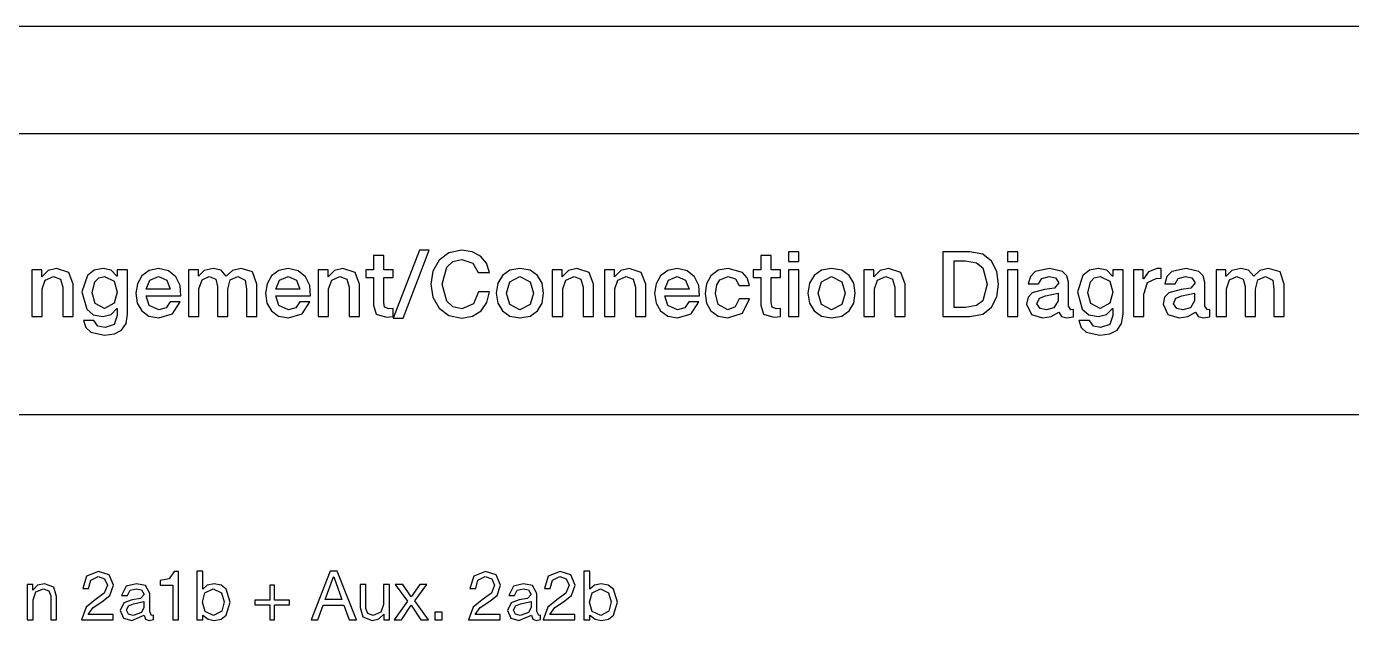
# Model space of a CAD drawing. Extents: x -212 to 220, y 7 to 294.
# Drawn here: x 47.9 to 109.6, y 249.3 to 277 of the extents above; entities that cross this region are included whole.
import ezdxf

# ---------------------------------------------------------------- set-up
doc = ezdxf.new("R2010")
doc.units = 0

msp = doc.modelspace()

# ---------------------------------------------------------------- linework, layer by layer
at = {"layer": '1'}
for p, q in [((66.166434, 266.579634), (64.951007, 263.412909)), ((65.414027, 263.412909), (66.629453, 266.579634)), ((66.629453, 266.579634), (66.166434, 266.579634)), ((68.144606, 266.579634), (67.536568, 266.453156)), ((68.623903, 266.507674), (68.144606, 266.579634)), ((69.017935, 266.304716), (68.623903, 266.507674)), ((83.828366, 266.50522), (83.348811, 266.50522)), ((83.348811, 266.50522), (83.348811, 266.050468)), ((83.828366, 266.050468), (83.828366, 266.50522)), ((91.792723, 266.50522), (90.540086, 266.50522)), ((90.540086, 266.50522), (90.540086, 263.483189)), ((92.393135, 266.386299), (91.792723, 266.50522)), ((94.022037, 266.50522), (93.542483, 266.50522)), ((93.542483, 266.50522), (93.542483, 266.050468)), ((94.022037, 266.050468), (94.022037, 266.50522)), ((64.516926, 266.327453), (64.033237, 266.327453)), ((64.033237, 266.327453), (64.033237, 265.67013)), ((64.516926, 265.67013), (64.516926, 266.327453)), ((67.081622, 266.110413), (66.796433, 265.606439)), ((67.536568, 266.453156), (67.081622, 266.110413)), ((67.442323, 265.787952), (67.727383, 266.047367)), ((67.727383, 266.047367), (68.144606, 266.145552)), ((68.144606, 266.145552), (68.654132, 265.976054)), ((68.654132, 265.976054), (68.897012, 265.546107)), ((69.295695, 265.980834), (69.017935, 266.304716)), ((69.426178, 265.546107), (69.295695, 265.980834)), ((82.550928, 266.327453), (82.067239, 266.327453)), ((82.067239, 266.327453), (82.067239, 265.67013)), ((82.550928, 265.67013), (82.550928, 266.327453)), ((83.348811, 266.050468), (83.828366, 266.050468)), ((91.069251, 266.075273), (91.590151, 266.075273)), ((91.069251, 263.913135), (91.069251, 266.075273)), ((91.590151, 266.075273), (92.095933, 265.991557)), ((92.095933, 265.991557), (92.402502, 265.762114)), ((92.807126, 266.062354), (92.393135, 266.386299)), ((93.046711, 265.582604), (92.807126, 266.062354)), ((93.542483, 266.050468), (94.022037, 266.050468)), ((48.587184, 265.67013), (48.128299, 265.67013)), ((48.128299, 265.67013), (48.128299, 263.483189)), ((48.587184, 265.351804), (48.587184, 265.67013)), ((48.595453, 265.343536), (48.587184, 265.351804)), ((48.882257, 265.627756), (48.595453, 265.343536)), ((48.75565, 265.183339), (49.141155, 265.351804)), ((49.27758, 265.732142), (48.882257, 265.627756)), ((49.141155, 265.351804), (49.459998, 265.234499)), ((49.842403, 265.543007), (49.27758, 265.732142)), ((49.459998, 265.234499), (49.571102, 264.859846)), ((50.050658, 264.988003), (49.842403, 265.543007)), ((50.716248, 265.404514), (50.454766, 264.636604)), ((51.026823, 265.643517), (50.716248, 265.404514)), ((51.442818, 265.732142), (51.026823, 265.643517)), ((51.064548, 265.105825), (51.241926, 265.283462)), ((51.241926, 265.283462), (51.513098, 265.351804)), ((51.824706, 265.643775), (51.442818, 265.732142)), ((51.513098, 265.351804), (51.963199, 265.13063)), ((52.091872, 265.372475), (51.824706, 265.643775)), ((52.100141, 265.372475), (52.091872, 265.372475)), ((52.583832, 265.67013), (52.100141, 265.67013)), ((52.100141, 265.67013), (52.100141, 265.372475)), ((52.583832, 263.598943), (52.583832, 265.67013)), ((53.249422, 265.387461), (53.038712, 265.018815)), ((53.582605, 265.63906), (53.249422, 265.387461)), ((54.023533, 265.732142), (53.582605, 265.63906)), ((53.615291, 265.182823), (54.023533, 265.351804)), ((54.487329, 265.624332), (54.023533, 265.732142)), ((54.023533, 265.351804), (54.414723, 265.175071)), ((54.828651, 265.337852), (54.487329, 265.624332)), ((55.025796, 264.928123), (54.828651, 265.337852)), ((55.880779, 265.67013), (55.421895, 265.67013)), ((55.421895, 265.67013), (55.421895, 263.483189)), ((55.880779, 265.368341), (55.880779, 265.67013)), ((55.893183, 265.368341), (55.880779, 265.368341)), ((56.154148, 265.630856), (55.893183, 265.368341)), ((56.050795, 265.202976), (56.385141, 265.351804)), ((56.567042, 265.732142), (56.154148, 265.630856)), ((56.385141, 265.351804), (56.687448, 265.233465)), ((56.936528, 265.643259), (56.567042, 265.732142)), ((56.687448, 265.233465), (56.769613, 264.888784)), ((57.17889, 265.368341), (56.936528, 265.643259)), ((57.463109, 265.633957), (57.17889, 265.368341)), ((57.363891, 265.196258), (57.716323, 265.351804)), ((57.865151, 265.732142), (57.463109, 265.633957)), ((57.716323, 265.351804), (58.059454, 265.18644)), ((58.404651, 265.564194), (57.865151, 265.732142)), ((58.596887, 264.996271), (58.404651, 265.564194)), ((59.28625, 265.387461), (59.07554, 265.018815)), ((59.619433, 265.63906), (59.28625, 265.387461)), ((60.060361, 265.732142), (59.619433, 265.63906)), ((59.652123, 265.182823), (60.060361, 265.351804)), ((60.524156, 265.624332), (60.060361, 265.732142)), ((60.060361, 265.351804), (60.451551, 265.175071)), ((60.865478, 265.337852), (60.524156, 265.624332)), ((61.062623, 264.928123), (60.865478, 265.337852)), ((61.458737, 265.67013), (61.458723, 263.483189)), ((61.917623, 265.67013), (61.458737, 265.67013)), ((61.917623, 265.351804), (61.917623, 265.67013)), ((61.925878, 265.343536), (61.917623, 265.351804)), ((62.21268, 265.627756), (61.925878, 265.343536)), ((62.086073, 265.183339), (62.471578, 265.351804)), ((62.608004, 265.732142), (62.21268, 265.627756)), ((62.471578, 265.351804), (62.79042, 265.234499)), ((63.172827, 265.543007), (62.608004, 265.732142)), ((62.79042, 265.234499), (62.901525, 264.859846)), ((63.381083, 264.988003), (63.172827, 265.543007)), ((64.033237, 265.67013), (63.669436, 265.67013)), ((63.669436, 265.67013), (63.669436, 265.310463)), ((63.669436, 265.310463), (64.033237, 265.310463)), ((64.033237, 265.310463), (64.033237, 264.020622)), ((64.951007, 265.67013), (64.516926, 265.67013)), ((64.516926, 264.144645), (64.516926, 265.310463)), ((64.516926, 265.310463), (64.951007, 265.310463)), ((64.951007, 265.310463), (64.951007, 265.67013)), ((66.796433, 265.606439), (66.697666, 264.996271)), ((67.226832, 264.996271), (67.442323, 265.787952)), ((68.897012, 265.546107), (69.426178, 265.546107)), ((70.03389, 265.406581), (69.819175, 265.041488)), ((70.38038, 265.646101), (70.03389, 265.406581)), ((70.378056, 265.106342), (70.849344, 265.351804)), ((70.849344, 265.732142), (70.38038, 265.646101)), ((71.318306, 265.646101), (70.849344, 265.732142)), ((70.849344, 265.351804), (71.324249, 265.106342)), ((71.664795, 265.406581), (71.318306, 265.646101)), ((71.879509, 265.041488), (71.664795, 265.406581)), ((72.355204, 265.67013), (72.35519, 263.483189)), ((72.814089, 265.67013), (72.355204, 265.67013)), ((72.814089, 265.351804), (72.814089, 265.67013)), ((72.822344, 265.343536), (72.814089, 265.351804)), ((73.109148, 265.627756), (72.822344, 265.343536)), ((72.982542, 265.183339), (73.368048, 265.351804)), ((73.50447, 265.732142), (73.109148, 265.627756)), ((73.368048, 265.351804), (73.68689, 265.234499)), ((74.069294, 265.543007), (73.50447, 265.732142)), ((73.68689, 265.234499), (73.797995, 264.859846)), ((74.277549, 264.988003), (74.069294, 265.543007)), ((74.785026, 265.67013), (74.785012, 263.483189)), ((75.243911, 265.67013), (74.785026, 265.67013)), ((75.243911, 265.351804), (75.243911, 265.67013)), ((75.252166, 265.343536), (75.243911, 265.351804)), ((75.538969, 265.627756), (75.252166, 265.343536)), ((75.412362, 265.183339), (75.797867, 265.351804)), ((75.934292, 265.732142), (75.538969, 265.627756)), ((75.797867, 265.351804), (76.11671, 265.234499)), ((76.499116, 265.543007), (75.934292, 265.732142)), ((76.11671, 265.234499), (76.227814, 264.859846)), ((76.707372, 264.988003), (76.499116, 265.543007)), ((77.396731, 265.387461), (77.186021, 265.018815)), ((77.729914, 265.63906), (77.396731, 265.387461)), ((78.170842, 265.732142), (77.729914, 265.63906)), ((77.762607, 265.182823), (78.170842, 265.351804)), ((78.634639, 265.624332), (78.170842, 265.732142)), ((78.170842, 265.351804), (78.562034, 265.175071)), ((78.975961, 265.337852), (78.634639, 265.624332)), ((79.173106, 264.928123), (78.975961, 265.337852)), ((79.735602, 265.391078), (79.533289, 265.017071)), ((80.07279, 265.641062), (79.735602, 265.391078)), ((80.544855, 265.732142), (80.07279, 265.641062)), ((80.156248, 265.20246), (80.548986, 265.351804)), ((81.210961, 265.536805), (80.544855, 265.732142)), ((80.548986, 265.351804), (80.884365, 265.245868)), ((80.884365, 265.245868), (81.049213, 264.938394)), ((81.4291, 265.289147), (81.210961, 265.536805)), ((81.532906, 264.938394), (81.4291, 265.289147)), ((82.067239, 265.67013), (81.703438, 265.67013)), ((81.703438, 265.67013), (81.703438, 265.310463)), ((81.703438, 265.310463), (82.067239, 265.310463)), ((82.067239, 265.310463), (82.067239, 264.020622)), ((82.98501, 265.67013), (82.550928, 265.67013)), ((82.550928, 264.144645), (82.550928, 265.310463)), ((82.550928, 265.310463), (82.98501, 265.310463)), ((82.98501, 265.310463), (82.98501, 265.67013)), ((83.828366, 265.67013), (83.348811, 265.67013)), ((83.348811, 265.67013), (83.348811, 263.483189)), ((83.828366, 263.483189), (83.828366, 265.67013)), ((84.541499, 265.406581), (84.326783, 265.041488)), ((84.887989, 265.646101), (84.541499, 265.406581)), ((84.885664, 265.106342), (85.356952, 265.351804)), ((85.356952, 265.732142), (84.887989, 265.646101)), ((85.825915, 265.646101), (85.356952, 265.732142)), ((85.356952, 265.351804), (85.831857, 265.106342)), ((86.172405, 265.406581), (85.825915, 265.646101)), ((86.387121, 265.041488), (86.172405, 265.406581)), ((86.862812, 265.67013), (86.862802, 263.483189)), ((87.321698, 265.67013), (86.862812, 265.67013)), ((87.321698, 265.351804), (87.321698, 265.67013)), ((87.329953, 265.343536), (87.321698, 265.351804)), ((87.616758, 265.627756), (87.329953, 265.343536)), ((87.490151, 265.183339), (87.875656, 265.351804)), ((88.012082, 265.732142), (87.616758, 265.627756)), ((87.875656, 265.351804), (88.194498, 265.234499)), ((88.576902, 265.543007), (88.012082, 265.732142)), ((88.194498, 265.234499), (88.305603, 264.859846)), ((88.785158, 264.988003), (88.576902, 265.543007)), ((92.402502, 265.762114), (92.594737, 264.996271)), ((93.123902, 264.996271), (93.046711, 265.582604)), ((94.022037, 265.67013), (93.542483, 265.67013)), ((93.542483, 265.67013), (93.542483, 263.483189)), ((94.022037, 263.483189), (94.022037, 265.67013)), ((94.611469, 265.355422), (94.509861, 265.004539)), ((94.83904, 265.57918), (94.611469, 265.355422)), ((95.506181, 265.732142), (94.83904, 265.57918)), ((94.993553, 265.004539), (95.140831, 265.266538)), ((95.140831, 265.266538), (95.477242, 265.351804)), ((95.477242, 265.351804), (95.775414, 265.295994)), ((96.104076, 265.587448), (95.506181, 265.732142)), ((95.775414, 265.295994), (95.927858, 265.054149)), ((96.30555, 265.390303), (96.104076, 265.587448)), ((96.382613, 265.09549), (96.30555, 265.390303)), ((97.058548, 265.404514), (96.797066, 264.636604)), ((97.369122, 265.643517), (97.058548, 265.404514)), ((97.785116, 265.732142), (97.369122, 265.643517)), ((97.406837, 265.105825), (97.584215, 265.283462)), ((97.584215, 265.283462), (97.855386, 265.351804)), ((98.167005, 265.643775), (97.785116, 265.732142)), ((97.855386, 265.351804), (98.305487, 265.13063)), ((98.434173, 265.372475), (98.167005, 265.643775)), ((98.442428, 265.372475), (98.434173, 265.372475)), ((98.926121, 265.67013), (98.442428, 265.67013)), ((98.442428, 265.67013), (98.442428, 265.372475)), ((98.926121, 263.598943), (98.926121, 265.67013)), ((99.410857, 265.67013), (99.410843, 263.483189)), ((99.865608, 265.67013), (99.410857, 265.67013)), ((99.865608, 265.248451), (99.865608, 265.67013)), ((99.873863, 265.248451), (99.865608, 265.248451)), ((100.102791, 265.577113), (99.873863, 265.248451)), ((100.068168, 265.080504), (100.489847, 265.273256)), ((100.514651, 265.732142), (100.102791, 265.577113)), ((100.489847, 265.273256), (100.69655, 265.252586)), ((100.69655, 265.719739), (100.514651, 265.732142)), ((100.69655, 265.252586), (100.69655, 265.719739)), ((100.96559, 265.355422), (100.863981, 265.004539)), ((101.19316, 265.57918), (100.96559, 265.355422)), ((101.860301, 265.732142), (101.19316, 265.57918)), ((101.347674, 265.004539), (101.494951, 265.266538)), ((101.494951, 265.266538), (101.831363, 265.351804)), ((101.831363, 265.351804), (102.129534, 265.295994)), ((102.458197, 265.587448), (101.860301, 265.732142)), ((102.129534, 265.295994), (102.281979, 265.054149)), ((102.659671, 265.390303), (102.458197, 265.587448)), ((102.736733, 265.09549), (102.659671, 265.390303)), ((103.7134, 265.67013), (103.254515, 265.67013)), ((103.254515, 265.67013), (103.254529, 263.483189)), ((103.7134, 265.368341), (103.7134, 265.67013)), ((103.725818, 265.368341), (103.7134, 265.368341)), ((103.986782, 265.630856), (103.725818, 265.368341)), ((103.883428, 265.202976), (104.217776, 265.351804)), ((104.399675, 265.732142), (103.986782, 265.630856)), ((104.217776, 265.351804), (104.520081, 265.233465)), ((104.769161, 265.643259), (104.399675, 265.732142)), ((104.520081, 265.233465), (104.602246, 264.888784)), ((105.011524, 265.368341), (104.769161, 265.643259)), ((105.295744, 265.633957), (105.011524, 265.368341)), ((105.196525, 265.196258), (105.548959, 265.351804)), ((105.697785, 265.732142), (105.295744, 265.633957)), ((105.548959, 265.351804), (105.892087, 265.18644)), ((106.237286, 265.564194), (105.697785, 265.732142)), ((106.429522, 264.996271), (106.237286, 265.564194)), ((48.61199, 264.773029), (48.75565, 265.183339)), ((48.61199, 263.483189), (48.61199, 264.773029)), ((49.571102, 264.859846), (49.571102, 263.483189)), ((50.050658, 263.483189), (50.050658, 264.988003)), ((50.454766, 264.636604), (50.684209, 263.824252)), ((50.938457, 264.586995), (51.064548, 265.105825)), ((51.963199, 265.13063), (52.100141, 264.624202)), ((52.100141, 264.624202), (51.966299, 264.104338)), ((53.038712, 265.018815), (52.965202, 264.574592)), ((53.448893, 264.768895), (53.615291, 265.182823)), ((54.57337, 264.768895), (53.448893, 264.768895)), ((54.414723, 265.175071), (54.57337, 264.768895)), ((55.05706, 264.450569), (55.025796, 264.928123)), ((55.905585, 264.781298), (56.050795, 265.202976)), ((55.905585, 263.483189), (55.905585, 264.781298)), ((56.769613, 264.888784), (56.769613, 263.483189)), ((57.253304, 264.764761), (57.363891, 265.196258)), ((57.253304, 263.483189), (57.253304, 264.764761)), ((58.059454, 265.18644), (58.117331, 264.760627)), ((58.117331, 264.760627), (58.117331, 263.483189)), ((58.596887, 263.483189), (58.596887, 264.996271)), ((59.07554, 265.018815), (59.00203, 264.574592)), ((59.485719, 264.768895), (59.652123, 265.182823)), ((60.610196, 264.768895), (59.485719, 264.768895)), ((60.451551, 265.175071), (60.610196, 264.768895)), ((61.093888, 264.450569), (61.062623, 264.928123)), ((61.942412, 264.773029), (62.086073, 265.183339)), ((61.942412, 263.483189), (61.942412, 264.773029)), ((62.901525, 264.859846), (62.901525, 263.483189)), ((63.381083, 263.483189), (63.381083, 264.988003)), ((66.697666, 264.996271), (66.796433, 264.384359)), ((67.442323, 264.200973), (67.226832, 264.996271)), ((68.913547, 264.636604), (68.690306, 264.073849)), ((69.430312, 264.636604), (68.913547, 264.636604)), ((69.31488, 264.138444), (69.430312, 264.636604)), ((69.819175, 265.041488), (69.745536, 264.578726)), ((70.229229, 264.578726), (70.378056, 265.106342)), ((71.324249, 265.106342), (71.473593, 264.578726)), ((71.953148, 264.578726), (71.879509, 265.041488)), ((72.838882, 264.773029), (72.982542, 265.183339)), ((72.838882, 263.483189), (72.838882, 264.773029)), ((73.797995, 264.859846), (73.797995, 263.483189)), ((74.277549, 263.483189), (74.277549, 264.988003)), ((75.268701, 264.773029), (75.412362, 265.183339)), ((75.268701, 263.483189), (75.268701, 264.773029)), ((76.227814, 264.859846), (76.227814, 263.483189)), ((76.707372, 263.483189), (76.707372, 264.988003)), ((77.186021, 265.018815), (77.112511, 264.574592)), ((77.596204, 264.768895), (77.762607, 265.182823)), ((78.72068, 264.768895), (77.596204, 264.768895)), ((78.562034, 265.175071), (78.72068, 264.768895)), ((79.204369, 264.450569), (79.173106, 264.928123)), ((79.533289, 265.017071), (79.465851, 264.553922)), ((79.949544, 264.553922), (80.008325, 264.959387)), ((80.008325, 264.959387), (80.156248, 265.20246)), ((81.049213, 264.938394), (81.532906, 264.938394)), ((84.326783, 265.041488), (84.253145, 264.578726)), ((84.736837, 264.578726), (84.885664, 265.106342)), ((85.831857, 265.106342), (85.981202, 264.578726)), ((86.46076, 264.578726), (86.387121, 265.041488)), ((87.346491, 264.773029), (87.490151, 265.183339)), ((87.346491, 263.483189), (87.346491, 264.773029)), ((88.305603, 264.859846), (88.305603, 263.483189)), ((88.785158, 263.483189), (88.785158, 264.988003)), ((92.594737, 264.996271), (92.402502, 264.226811)), ((93.046711, 264.407549), (93.123902, 264.996271)), ((94.509861, 265.004539), (94.993553, 265.004539)), ((95.274671, 264.744091), (94.699515, 264.590612)), ((95.731489, 264.816954), (95.274671, 264.744091)), ((95.927858, 265.054149), (95.731489, 264.816954)), ((96.382613, 263.971013), (96.382613, 265.09549)), ((96.797066, 264.636604), (97.02651, 263.824252)), ((97.280748, 264.586995), (97.406837, 265.105825)), ((98.305487, 265.13063), (98.442428, 264.624202)), ((98.442428, 264.624202), (98.308587, 264.104338)), ((99.894536, 264.524983), (100.068168, 265.080504)), ((100.863981, 265.004539), (101.347674, 265.004539)), ((101.628791, 264.744091), (101.053634, 264.590612)), ((102.08561, 264.816954), (101.628791, 264.744091)), ((102.281979, 265.054149), (102.08561, 264.816954)), ((102.736733, 263.971013), (102.736733, 265.09549)), ((103.738218, 264.781298), (103.883428, 265.202976)), ((103.738218, 263.483189), (103.738218, 264.781298)), ((104.602246, 264.888784), (104.602246, 263.483189)), ((105.085939, 264.764761), (105.196525, 265.196258)), ((105.085939, 263.483189), (105.085939, 264.764761)), ((105.892087, 265.18644), (105.949964, 264.760627)), ((105.949964, 264.760627), (105.949964, 263.483189)), ((106.429522, 263.483189), (106.429522, 264.996271)), ((51.0754, 264.090385), (50.938457, 264.586995)), ((51.513098, 263.863526), (51.0754, 264.090385)), ((51.966299, 264.104338), (51.513098, 263.863526)), ((52.965202, 264.574592), (53.035999, 264.110733)), ((53.035999, 264.110733), (53.243221, 263.747254)), ((53.592036, 264.000985), (53.448893, 264.450569)), ((53.448893, 264.450569), (55.05706, 264.450569)), ((54.035936, 263.805649), (53.592036, 264.000985)), ((54.569235, 264.16945), (54.373899, 263.897633)), ((55.028121, 264.16945), (54.569235, 264.16945)), ((54.671555, 263.617547), (55.028121, 264.16945)), ((59.00203, 264.574592), (59.072827, 264.110733)), ((59.072827, 264.110733), (59.280048, 263.747254)), ((59.628864, 264.000985), (59.485719, 264.450569)), ((59.485719, 264.450569), (61.093888, 264.450569)), ((60.072765, 263.805649), (59.628864, 264.000985)), ((60.606061, 264.16945), (60.410726, 263.897633)), ((61.06495, 264.16945), (60.606061, 264.16945)), ((60.708382, 263.617547), (61.06495, 264.16945)), ((64.033237, 264.020622), (64.151054, 263.605145)), ((64.552066, 263.919337), (64.516926, 264.144645)), ((66.796433, 264.384359), (67.081622, 263.880579)), ((67.727383, 263.941105), (67.442323, 264.200973)), ((68.690306, 264.073849), (68.144606, 263.842856)), ((69.046356, 263.751905), (69.31488, 264.138444)), ((69.745536, 264.578726), (69.819175, 264.114221)), ((69.819175, 264.114221), (70.03389, 263.749322)), ((70.378056, 264.049561), (70.229229, 264.578726)), ((70.849344, 263.805649), (70.378056, 264.049561)), ((71.324249, 264.049561), (70.849344, 263.805649)), ((71.473593, 264.578726), (71.324249, 264.049561)), ((71.664795, 263.749322), (71.879509, 264.114221)), ((71.879509, 264.114221), (71.953148, 264.578726)), ((77.112511, 264.574592), (77.183308, 264.110733)), ((77.183308, 264.110733), (77.390531, 263.747254)), ((77.739347, 264.000985), (77.596204, 264.450569)), ((77.596204, 264.450569), (79.204369, 264.450569)), ((78.183246, 263.805649), (77.739347, 264.000985)), ((78.716546, 264.16945), (78.52121, 263.897633)), ((79.175431, 264.16945), (78.716546, 264.16945)), ((78.818865, 263.617547), (79.175431, 264.16945)), ((79.465851, 264.553922), (79.535356, 264.105501)), ((79.535356, 264.105501), (79.739736, 263.747771)), ((80.080801, 264.04336), (79.949544, 264.553922)), ((80.528317, 263.805649), (80.080801, 264.04336)), ((81.049213, 264.305875), (80.875583, 263.93794)), ((81.532906, 264.305875), (81.049213, 264.305875)), ((81.207343, 263.651653), (81.532906, 264.305875)), ((82.067239, 264.020622), (82.185055, 263.605145)), ((82.586068, 263.919337), (82.550928, 264.144645)), ((84.253145, 264.578726), (84.326783, 264.114221)), ((84.326783, 264.114221), (84.541499, 263.749322)), ((84.885664, 264.049561), (84.736837, 264.578726)), ((85.356952, 263.805649), (84.885664, 264.049561)), ((85.831857, 264.049561), (85.356952, 263.805649)), ((85.981202, 264.578726), (85.831857, 264.049561)), ((86.172405, 263.749322), (86.387121, 264.114221)), ((86.387121, 264.114221), (86.46076, 264.578726)), ((92.095933, 263.996916), (91.590151, 263.913135)), ((92.402502, 264.226811), (92.095933, 263.996916)), ((92.807126, 263.926571), (93.046711, 264.407549)), ((94.505535, 264.392369), (94.431315, 264.061963)), ((94.431315, 264.061963), (94.658173, 263.583957)), ((94.699515, 264.590612), (94.505535, 264.392369)), ((94.915004, 264.082634), (95.033859, 264.34825)), ((95.072617, 263.863526), (94.915004, 264.082634)), ((95.033859, 264.34825), (95.307743, 264.446435)), ((95.307743, 264.446435), (95.89892, 264.578726)), ((95.89892, 264.219059), (95.707201, 263.897633)), ((95.89892, 264.578726), (95.89892, 264.219059)), ((97.417689, 264.090385), (97.280748, 264.586995)), ((97.855386, 263.863526), (97.417689, 264.090385)), ((98.308587, 264.104338), (97.855386, 263.863526)), ((99.894536, 263.483189), (99.894536, 264.524983)), ((100.859655, 264.392369), (100.785435, 264.061963)), ((100.785435, 264.061963), (101.012294, 263.583957)), ((101.053634, 264.590612), (100.859655, 264.392369)), ((101.269124, 264.082634), (101.387979, 264.34825)), ((101.426738, 263.863526), (101.269124, 264.082634)), ((101.387979, 264.34825), (101.661864, 264.446435)), ((101.661864, 264.446435), (102.253041, 264.578726)), ((102.253041, 264.219059), (102.061322, 263.897633)), ((102.253041, 264.578726), (102.253041, 264.219059)), ((48.128299, 263.483189), (48.61199, 263.483189)), ((49.571102, 263.483189), (50.050658, 263.483189)), ((50.684209, 263.824252), (50.988453, 263.575043)), ((50.988453, 263.575043), (51.434549, 263.483189)), ((51.434549, 263.483189), (51.81437, 263.585508)), ((51.513098, 263.863526), (51.513098, 263.863526)), ((51.81437, 263.585508), (52.091872, 263.86766)), ((52.100141, 263.532798), (51.964749, 263.11887)), ((52.091872, 263.86766), (52.100141, 263.86766)), ((52.100141, 263.86766), (52.100141, 263.532798)), ((52.51297, 263.167898), (52.583832, 263.598943)), ((53.243221, 263.747254), (53.579117, 263.510125)), ((53.579117, 263.510125), (54.035936, 263.425311)), ((54.373899, 263.897633), (54.035936, 263.805649)), ((54.035936, 263.425311), (54.671555, 263.617547)), ((55.421895, 263.483189), (55.905585, 263.483189)), ((56.769613, 263.483189), (57.253304, 263.483189)), ((58.117331, 263.483189), (58.596887, 263.483189)), ((59.280048, 263.747254), (59.615945, 263.510125)), ((59.615945, 263.510125), (60.072765, 263.425311)), ((60.410726, 263.897633), (60.072765, 263.805649)), ((60.072765, 263.425311), (60.708382, 263.617547)), ((61.458723, 263.483189), (61.942412, 263.483189)), ((62.901525, 263.483189), (63.381083, 263.483189)), ((64.151054, 263.605145), (64.640948, 263.462518)), ((64.748436, 263.842856), (64.552066, 263.919337)), ((64.640948, 263.462518), (64.951007, 263.487323)), ((64.951007, 263.859392), (64.748436, 263.842856)), ((64.951007, 263.487323), (64.951007, 263.859392)), ((64.951007, 263.412909), (65.414027, 263.412909)), ((67.081622, 263.880579), (67.536568, 263.538805)), ((67.536568, 263.538805), (68.144606, 263.412909)), ((68.144606, 263.842856), (67.727383, 263.941105)), ((68.144606, 263.412909), (68.648384, 263.501792)), ((68.648384, 263.501792), (69.046356, 263.751905)), ((70.03389, 263.749322), (70.38038, 263.510771)), ((70.38038, 263.510771), (70.849344, 263.425311)), ((70.849344, 263.805649), (70.849344, 263.805649)), ((70.849344, 263.425311), (71.318306, 263.510771)), ((70.849344, 263.425311), (70.849344, 263.425311)), ((71.318306, 263.510771), (71.664795, 263.749322)), ((72.35519, 263.483189), (72.838882, 263.483189)), ((73.797995, 263.483189), (74.277549, 263.483189)), ((74.785012, 263.483189), (75.268701, 263.483189)), ((76.227814, 263.483189), (76.707372, 263.483189)), ((77.390531, 263.747254), (77.726427, 263.510125)), ((77.726427, 263.510125), (78.183246, 263.425311)), ((78.52121, 263.897633), (78.183246, 263.805649)), ((78.183246, 263.425311), (78.818865, 263.617547)), ((79.739736, 263.747771), (80.07279, 263.510965)), ((80.07279, 263.510965), (80.528317, 263.425311)), ((80.875583, 263.93794), (80.528317, 263.805649)), ((80.528317, 263.425311), (81.207343, 263.651653)), ((82.185055, 263.605145), (82.674951, 263.462518)), ((82.782438, 263.842856), (82.586068, 263.919337)), ((82.674951, 263.462518), (82.98501, 263.487323)), ((82.98501, 263.859392), (82.782438, 263.842856)), ((82.98501, 263.487323), (82.98501, 263.859392)), ((83.348811, 263.483189), (83.828366, 263.483189)), ((84.541499, 263.749322), (84.887989, 263.510771)), ((84.887989, 263.510771), (85.356952, 263.425311)), ((85.356952, 263.805649), (85.356952, 263.805649)), ((85.356952, 263.425311), (85.825915, 263.510771)), ((85.356952, 263.425311), (85.356952, 263.425311)), ((85.825915, 263.510771), (86.172405, 263.749322)), ((86.862802, 263.483189), (87.346491, 263.483189)), ((88.305603, 263.483189), (88.785158, 263.483189)), ((90.540086, 263.483189), (91.792723, 263.483189)), ((91.590151, 263.913135), (91.069251, 263.913135)), ((91.792723, 263.483189), (92.393135, 263.602173)), ((92.393135, 263.602173), (92.807126, 263.926571)), ((93.542483, 263.483189), (94.022037, 263.483189)), ((94.658173, 263.583957), (95.179587, 263.425311)), ((95.357354, 263.805649), (95.072617, 263.863526)), ((95.179587, 263.425311), (95.582662, 263.487839)), ((95.707201, 263.897633), (95.357354, 263.805649)), ((95.582662, 263.487839), (95.936127, 263.689894)), ((95.936127, 263.689894), (96.064802, 263.483189)), ((96.064802, 263.483189), (96.308198, 263.425311)), ((96.308198, 263.425311), (96.614123, 263.479054)), ((96.494231, 263.805649), (96.382613, 263.971013)), ((96.614123, 263.813917), (96.494231, 263.805649)), ((96.614123, 263.479054), (96.614123, 263.813917)), ((97.02651, 263.824252), (97.330755, 263.575043)), ((97.330755, 263.575043), (97.776851, 263.483189)), ((97.776851, 263.483189), (98.15667, 263.585508)), ((97.855386, 263.863526), (97.855386, 263.863526)), ((98.15667, 263.585508), (98.434173, 263.86766)), ((98.442428, 263.532798), (98.307037, 263.11887)), ((98.434173, 263.86766), (98.442428, 263.86766)), ((98.442428, 263.86766), (98.442428, 263.532798)), ((98.855259, 263.167898), (98.926121, 263.598943)), ((99.410843, 263.483189), (99.894536, 263.483189)), ((101.012294, 263.583957), (101.533707, 263.425311)), ((101.711475, 263.805649), (101.426738, 263.863526)), ((101.533707, 263.425311), (101.936782, 263.487839)), ((102.061322, 263.897633), (101.711475, 263.805649)), ((101.936782, 263.487839), (102.290248, 263.689894)), ((102.290248, 263.689894), (102.418923, 263.483189)), ((102.418923, 263.483189), (102.662318, 263.425311)), ((102.662318, 263.425311), (102.968243, 263.479054)), ((102.848352, 263.805649), (102.736733, 263.971013)), ((102.968243, 263.813917), (102.848352, 263.805649)), ((102.968243, 263.479054), (102.968243, 263.813917)), ((103.254529, 263.483189), (103.738218, 263.483189)), ((104.602246, 263.483189), (105.085939, 263.483189)), ((105.949964, 263.483189), (106.429522, 263.483189)), ((51.012871, 263.297154), (50.529181, 263.297154)), ((50.529181, 263.297154), (50.639251, 262.974306)), ((50.639251, 262.974306), (50.870245, 262.763854)), ((50.870245, 262.763854), (51.508964, 262.615026)), ((51.205624, 263.032054), (51.012871, 263.297154)), ((51.537903, 262.974694), (51.205624, 263.032054)), ((51.964749, 263.11887), (51.537903, 262.974694)), ((51.968173, 262.676327), (52.305296, 262.860489)), ((52.305296, 262.860489), (52.51297, 263.167898)), ((97.355159, 263.297154), (96.87147, 263.297154)), ((96.87147, 263.297154), (96.981541, 262.974306)), ((96.981541, 262.974306), (97.212534, 262.763854)), ((97.212534, 262.763854), (97.851252, 262.615026)), ((97.547913, 263.032054), (97.355159, 263.297154)), ((97.88019, 262.974694), (97.547913, 263.032054)), ((98.307037, 263.11887), (97.88019, 262.974694)), ((98.31046, 262.676327), (98.647584, 262.860489)), ((98.647584, 262.860489), (98.855259, 263.167898)), ((51.508964, 262.615026), (51.968173, 262.676327)), ((97.851252, 262.615026), (98.31046, 262.676327)), ((191.919155, 258.917151), (18.105927, 258.917151)), ((48.71033, 251.046374), (48.398721, 250.97351)), ((49.156296, 250.878425), (48.71033, 251.046374)), ((50.676613, 251.392605), (50.502464, 250.823132)), ((51.225933, 251.621014), (50.676613, 251.392605)), ((50.771181, 250.823132), (50.869366, 251.202953)), ((50.869366, 251.202953), (51.209396, 251.381236)), ((51.209396, 251.381236), (51.516354, 251.270132)), ((51.724609, 251.453066), (51.225933, 251.621014)), ((51.516354, 251.270132), (51.643477, 250.976094)), ((51.928731, 250.97196), (51.724609, 251.453066)), ((52.999464, 251.046374), (52.521975, 250.924934)), ((53.419076, 250.965242), (52.999464, 251.046374)), ((54.523915, 251.279434), (54.108438, 251.195201)), ((54.108438, 251.195201), (54.108438, 250.980228)), ((54.753358, 251.621014), (54.523915, 251.279434)), ((54.960063, 251.621014), (54.753358, 251.621014)), ((54.960063, 249.367927), (54.960063, 251.621014)), ((56.080406, 251.633416), (55.807555, 251.633416)), ((55.807555, 251.633416), (55.807555, 249.367927)), ((56.080406, 250.785925), (56.080406, 251.633416)), ((56.609572, 251.046374), (56.295897, 250.984362)), ((56.940559, 250.977063), (56.609572, 251.046374)), ((62.013881, 251.633416), (61.129182, 249.367927)), ((61.786506, 250.306369), (62.170977, 251.360566)), ((62.348743, 251.633416), (62.013881, 251.633416)), ((62.170977, 251.360566), (62.179246, 251.360566)), ((62.179246, 251.360566), (62.55545, 250.306369)), ((63.233442, 249.367927), (62.348743, 251.633416)), ((68.697179, 251.392605), (68.52303, 250.823132)), ((69.246499, 251.621014), (68.697179, 251.392605)), ((68.791747, 250.823132), (68.889932, 251.202953)), ((68.889932, 251.202953), (69.229962, 251.381236)), ((69.229962, 251.381236), (69.536919, 251.270132)), ((69.745175, 251.453066), (69.246499, 251.621014)), ((69.536919, 251.270132), (69.664043, 250.976094)), ((69.949296, 250.97196), (69.745175, 251.453066)), ((71.02003, 251.046374), (70.54254, 250.924934)), ((71.439641, 250.965242), (71.02003, 251.046374)), ((72.167761, 251.392605), (71.993612, 250.823132)), ((72.71708, 251.621014), (72.167761, 251.392605)), ((72.262329, 250.823132), (72.360513, 251.202953)), ((72.360513, 251.202953), (72.700544, 251.381236)), ((72.700544, 251.381236), (73.007501, 251.270132)), ((73.215756, 251.453066), (72.71708, 251.621014)), ((73.007501, 251.270132), (73.134625, 250.976094)), ((73.419878, 250.97196), (73.215756, 251.453066)), ((74.102005, 251.633416), (73.829154, 251.633416)), ((73.829154, 251.633416), (73.829154, 249.367927)), ((74.102005, 250.785925), (74.102005, 251.633416)), ((74.631171, 251.046374), (74.317496, 250.984362)), ((74.962158, 250.977063), (74.631171, 251.046374)), ((48.172895, 251.009167), (47.916581, 251.009167)), ((47.916581, 251.009167), (47.916581, 249.367927)), ((48.172895, 250.748718), (48.172895, 251.009167)), ((48.17703, 250.748718), (48.172895, 250.748718)), ((48.398721, 250.97351), (48.17703, 250.748718)), ((48.185298, 250.293966), (48.306738, 250.663969)), ((48.306738, 250.663969), (48.673123, 250.810729)), ((48.673123, 250.810729), (48.918068, 250.719779)), ((48.918068, 250.719779), (49.007985, 250.480001)), ((49.007985, 250.480001), (49.007985, 249.367927)), ((49.276702, 250.446928), (49.156296, 250.878425)), ((49.276702, 249.367927), (49.276702, 250.446928)), ((50.502464, 250.823132), (50.771181, 250.823132)), ((51.498784, 250.603507), (51.068837, 250.289832)), ((51.383029, 250.198882), (51.761299, 250.501705)), ((51.643477, 250.976094), (51.498784, 250.603507)), ((51.761299, 250.501705), (51.928731, 250.97196)), ((52.521975, 250.924934), (52.304934, 250.496537)), ((52.304934, 250.496537), (52.573651, 250.496537)), ((52.573651, 250.496537), (52.697675, 250.745101)), ((52.697675, 250.745101), (52.982928, 250.810729)), ((52.982928, 250.810729), (53.232007, 250.76112)), ((53.350863, 250.537879), (53.185499, 250.360112)), ((53.232007, 250.76112), (53.350863, 250.537879)), ((53.615446, 250.595756), (53.419076, 250.965242)), ((53.615446, 249.752398), (53.615446, 250.595756)), ((54.108438, 250.980228), (54.691346, 250.980228)), ((54.691346, 250.980228), (54.691346, 249.367927)), ((56.068004, 250.190614), (56.183759, 250.615393)), ((56.08454, 250.785925), (56.080406, 250.785925)), ((56.295897, 250.984362), (56.08454, 250.785925)), ((56.183759, 250.615393), (56.572365, 250.810729)), ((56.572365, 250.810729), (56.956836, 250.621594)), ((57.176978, 250.789542), (56.940559, 250.977063)), ((56.956836, 250.621594), (57.08086, 250.203016)), ((57.366113, 250.182345), (57.176978, 250.789542)), ((59.424897, 250.976094), (59.20579, 250.976094)), ((59.20579, 250.976094), (59.20579, 250.27743)), ((59.424897, 250.27743), (59.424897, 250.976094)), ((63.678892, 251.009167), (63.410175, 251.009167)), ((63.410175, 251.009167), (63.410175, 249.930165)), ((63.678892, 249.897092), (63.678892, 251.009167)), ((64.770296, 251.009167), (64.501579, 251.009167)), ((64.501579, 251.009167), (64.501579, 250.083127)), ((64.770296, 249.367927), (64.770296, 251.009167)), ((65.390411, 251.009167), (65.047281, 251.009167)), ((65.047281, 251.009167), (65.617787, 250.231955)), ((65.787286, 250.434526), (65.390411, 251.009167)), ((66.196562, 251.009167), (65.787286, 250.434526)), ((65.95265, 250.252625), (66.519022, 251.009167)), ((66.519022, 251.009167), (66.196562, 251.009167)), ((68.52303, 250.823132), (68.791747, 250.823132)), ((69.519349, 250.603507), (69.089402, 250.289832)), ((69.403594, 250.198882), (69.781865, 250.501705)), ((69.664043, 250.976094), (69.519349, 250.603507)), ((69.781865, 250.501705), (69.949296, 250.97196)), ((70.54254, 250.924934), (70.3255, 250.496537)), ((70.3255, 250.496537), (70.594217, 250.496537)), ((70.594217, 250.496537), (70.71824, 250.745101)), ((70.71824, 250.745101), (71.003493, 250.810729)), ((71.003493, 250.810729), (71.252573, 250.76112)), ((71.371429, 250.537879), (71.206065, 250.360112)), ((71.252573, 250.76112), (71.371429, 250.537879)), ((71.636011, 250.595756), (71.439641, 250.965242)), ((71.636011, 249.752398), (71.636011, 250.595756)), ((71.993612, 250.823132), (72.262329, 250.823132)), ((72.989931, 250.603507), (72.559984, 250.289832)), ((72.874176, 250.198882), (73.252447, 250.501705)), ((73.134625, 250.976094), (72.989931, 250.603507)), ((73.252447, 250.501705), (73.419878, 250.97196)), ((74.089603, 250.190614), (74.205358, 250.615393)), ((74.10614, 250.785925), (74.102005, 250.785925)), ((74.317496, 250.984362), (74.10614, 250.785925)), ((74.205358, 250.615393), (74.593964, 250.810729)), ((74.593964, 250.810729), (74.978436, 250.621594)), ((75.198577, 250.789542), (74.962158, 250.977063)), ((74.978436, 250.621594), (75.102459, 250.203016)), ((75.387713, 250.182345), (75.198577, 250.789542)), ((48.185298, 249.367927), (48.185298, 250.293966)), ((50.650258, 249.954453), (50.436319, 249.367927)), ((51.068837, 250.289832), (50.650258, 249.954453)), ((50.750511, 249.607705), (50.983054, 249.943601)), ((50.983054, 249.943601), (51.383029, 250.198882)), ((52.414488, 250.161158), (52.242923, 249.789605)), ((52.796893, 250.293966), (52.414488, 250.161158)), ((52.528176, 249.810276), (52.626878, 250.019048)), ((52.625327, 249.621657), (52.528176, 249.810276)), ((52.626878, 250.019048), (52.858905, 250.103797)), ((53.185499, 250.360112), (52.796893, 250.293966)), ((52.858905, 250.103797), (53.346729, 250.215418)), ((53.346729, 249.938433), (53.22994, 249.696588)), ((53.346729, 250.215418), (53.346729, 249.938433)), ((56.188926, 249.757566), (56.068004, 250.190614)), ((57.08086, 250.203016), (56.972856, 249.763767)), ((57.08086, 250.203016), (57.08086, 250.203016)), ((57.179562, 249.5829), (57.366113, 250.182345)), ((59.20579, 250.27743), (58.515394, 250.27743)), ((58.515394, 250.27743), (58.515394, 250.062456)), ((58.515394, 250.062456), (59.20579, 250.062456)), ((59.20579, 250.062456), (59.20579, 249.367927)), ((60.115293, 250.27743), (59.424897, 250.27743)), ((59.424897, 249.367927), (59.424897, 250.062456)), ((59.424897, 250.062456), (60.115293, 250.062456)), ((60.115293, 250.062456), (60.115293, 250.27743)), ((61.43924, 249.367927), (61.691421, 250.050054)), ((61.691421, 250.050054), (62.650533, 250.050054)), ((62.55545, 250.306369), (61.786506, 250.306369)), ((62.650533, 250.050054), (62.89858, 249.367927)), ((63.410175, 249.930165), (63.530581, 249.498668)), ((63.768809, 249.657314), (63.678892, 249.897092)), ((64.501579, 250.083127), (64.38014, 249.713124)), ((65.617787, 250.231955), (65.001806, 249.367927)), ((65.3284, 249.367927), (65.787286, 250.04592)), ((65.787286, 250.04592), (66.242037, 249.367927)), ((66.589302, 249.367927), (65.95265, 250.252625)), ((68.670824, 249.954453), (68.456884, 249.367927)), ((69.089402, 250.289832), (68.670824, 249.954453)), ((68.771076, 249.607705), (69.00362, 249.943601)), ((69.00362, 249.943601), (69.403594, 250.198882)), ((70.435054, 250.161158), (70.263488, 249.789605)), ((70.817459, 250.293966), (70.435054, 250.161158)), ((70.548742, 249.810276), (70.647444, 250.019048)), ((70.645893, 249.621657), (70.548742, 249.810276)), ((70.647444, 250.019048), (70.87947, 250.103797)), ((71.206065, 250.360112), (70.817459, 250.293966)), ((70.87947, 250.103797), (71.367294, 250.215418)), ((71.367294, 249.938433), (71.250506, 249.696588)), ((71.367294, 250.215418), (71.367294, 249.938433)), ((72.141406, 249.954453), (71.927466, 249.367927)), ((72.559984, 250.289832), (72.141406, 249.954453)), ((72.241658, 249.607705), (72.474201, 249.943601)), ((72.474201, 249.943601), (72.874176, 250.198882)), ((74.210526, 249.757566), (74.089603, 250.190614)), ((75.102459, 250.203016), (74.994455, 249.763767)), ((75.102459, 250.203016), (75.102459, 250.203016)), ((75.201161, 249.5829), (75.387713, 250.182345)), ((47.916581, 249.367927), (48.185298, 249.367927)), ((49.007985, 249.367927), (49.276702, 249.367927)), ((50.436319, 249.367927), (51.90806, 249.367927)), ((51.90806, 249.607705), (50.750511, 249.607705)), ((51.90806, 249.367927), (51.90806, 249.607705)), ((52.242923, 249.789605), (52.402086, 249.43769)), ((52.402086, 249.43769), (52.78449, 249.33072)), ((52.846502, 249.566364), (52.625327, 249.621657)), ((52.78449, 249.33072), (53.363265, 249.5829)), ((53.22994, 249.696588), (52.846502, 249.566364)), ((53.363265, 249.5829), (53.424243, 249.390148)), ((53.424243, 249.390148), (53.590641, 249.33072)), ((53.590641, 249.33072), (53.784944, 249.376195)), ((53.702262, 249.566364), (53.615446, 249.752398)), ((53.784944, 249.5829), (53.702262, 249.566364)), ((53.784944, 249.376195), (53.784944, 249.5829)), ((54.691346, 249.367927), (54.960063, 249.367927)), ((55.807555, 249.367927), (56.080406, 249.367927)), ((56.080406, 249.367927), (56.080406, 249.587034)), ((56.080406, 249.587034), (56.08454, 249.587034)), ((56.08454, 249.587034), (56.332587, 249.386013)), ((56.588901, 249.566364), (56.188926, 249.757566)), ((56.332587, 249.386013), (56.61784, 249.33072)), ((56.972856, 249.763767), (56.588901, 249.566364)), ((56.61784, 249.33072), (56.945791, 249.398674)), ((56.945791, 249.398674), (57.179562, 249.5829)), ((59.20579, 249.367927), (59.424897, 249.367927)), ((61.129182, 249.367927), (61.43924, 249.367927)), ((62.89858, 249.367927), (63.233442, 249.367927)), ((63.530581, 249.498668), (63.976548, 249.33072)), ((64.013755, 249.566364), (63.768809, 249.657314)), ((63.976548, 249.33072), (64.288156, 249.403583)), ((64.38014, 249.713124), (64.013755, 249.566364)), ((64.288156, 249.403583), (64.509847, 249.628375)), ((64.509847, 249.628375), (64.513982, 249.628375)), ((64.513982, 249.628375), (64.513982, 249.367927)), ((64.513982, 249.367927), (64.770296, 249.367927)), ((65.001806, 249.367927), (65.3284, 249.367927)), ((66.242037, 249.367927), (66.589302, 249.367927)), ((67.233189, 249.719326), (66.88179, 249.719326)), ((66.88179, 249.719326), (66.88179, 249.367927)), ((66.88179, 249.367927), (67.233189, 249.367927)), ((67.233189, 249.367927), (67.233189, 249.719326)), ((68.456884, 249.367927), (69.928626, 249.367927)), ((69.928626, 249.607705), (68.771076, 249.607705)), ((69.928626, 249.367927), (69.928626, 249.607705)), ((70.263488, 249.789605), (70.422651, 249.43769)), ((70.422651, 249.43769), (70.805056, 249.33072)), ((70.867068, 249.566364), (70.645893, 249.621657)), ((70.805056, 249.33072), (71.383831, 249.5829)), ((71.250506, 249.696588), (70.867068, 249.566364)), ((71.383831, 249.5829), (71.444809, 249.390148)), ((71.444809, 249.390148), (71.611207, 249.33072)), ((71.611207, 249.33072), (71.80551, 249.376195)), ((71.722828, 249.566364), (71.636011, 249.752398)), ((71.80551, 249.5829), (71.722828, 249.566364)), ((71.80551, 249.376195), (71.80551, 249.5829)), ((71.927466, 249.367927), (73.399207, 249.367927)), ((73.399207, 249.607705), (72.241658, 249.607705)), ((73.399207, 249.367927), (73.399207, 249.607705)), ((73.829154, 249.367927), (74.102005, 249.367927)), ((74.102005, 249.367927), (74.102005, 249.587034)), ((74.102005, 249.587034), (74.10614, 249.587034)), ((74.10614, 249.587034), (74.354186, 249.386013)), ((74.6105, 249.566364), (74.210526, 249.757566)), ((74.354186, 249.386013), (74.639439, 249.33072)), ((74.994455, 249.763767), (74.6105, 249.566364)), ((74.639439, 249.33072), (74.96739, 249.398674)), ((74.96739, 249.398674), (75.201161, 249.5829))]:
    msp.add_line(p, q, dxfattribs=at)
at = {"layer": 'Layer 1'}
for p, q in [((215.114242, 276.996973), (-211.992872, 276.996973)), ((-211.992872, 272.005178), (215.114242, 272.005178))]:
    msp.add_line(p, q, dxfattribs=at)

doc.saveas('drawing.dxf')
